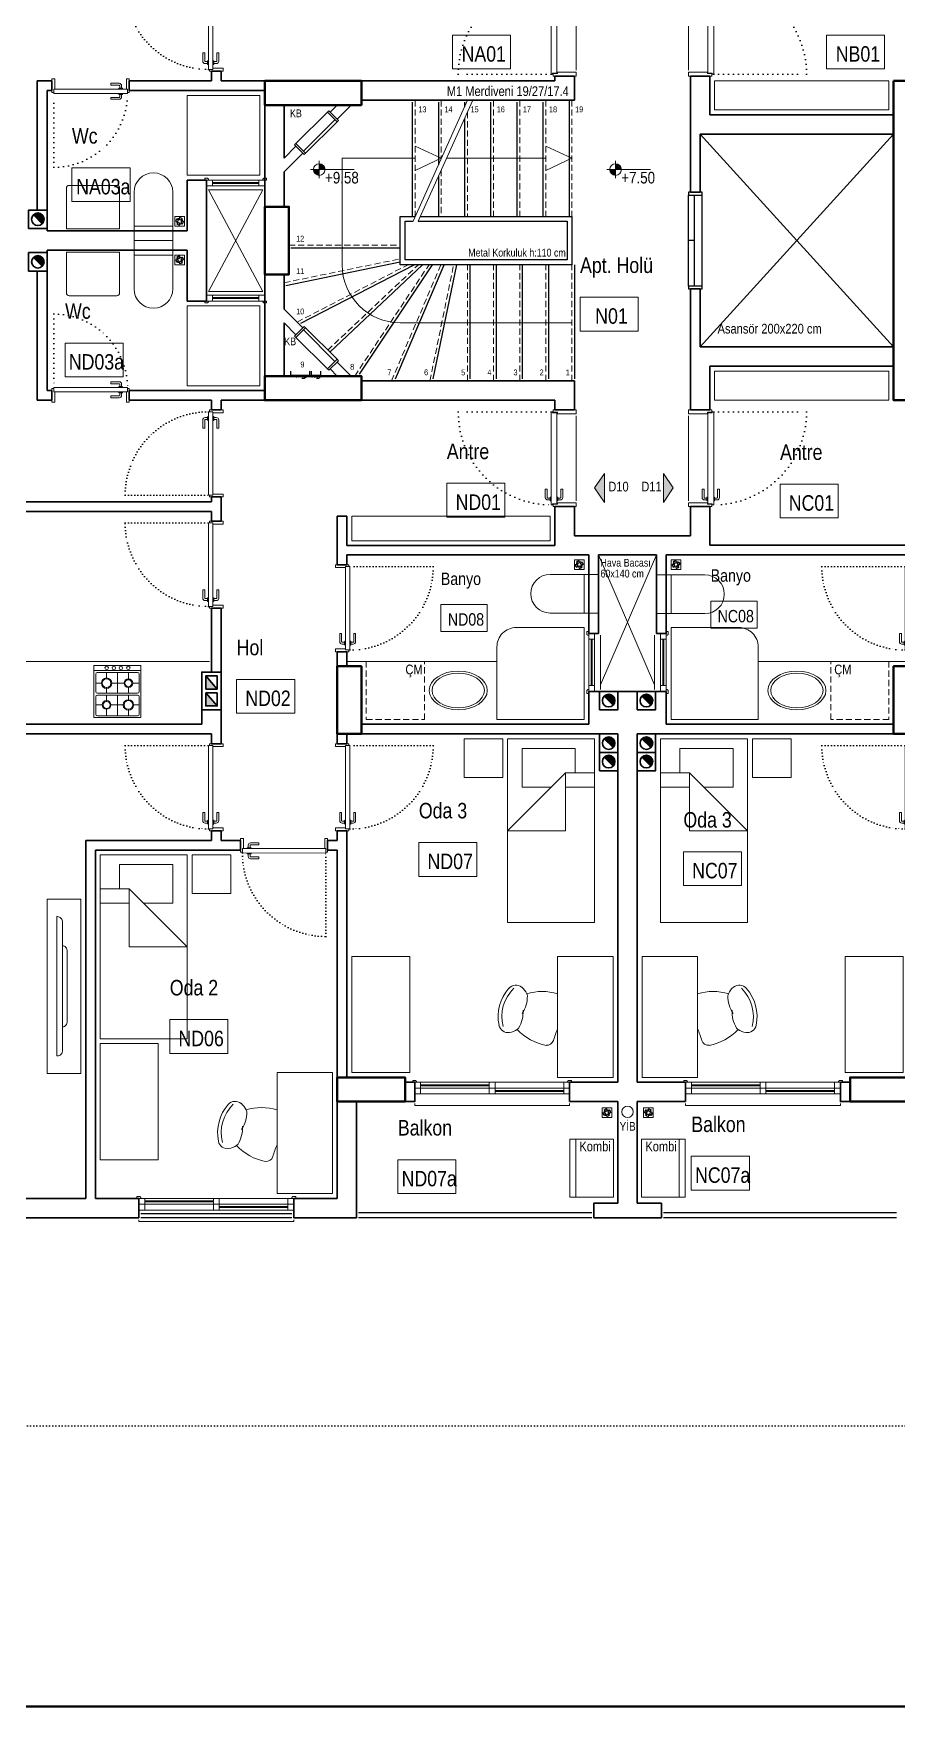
# Model space of a CAD drawing. Header units: millimetres. Extents: x 1811019 to 3717122, y -501178 to -243171.
# Drawn here: x 1865349 to 1866242, y -246506 to -244777 of the extents above; entities that cross this region are included whole.
import ezdxf
from ezdxf.enums import TextEntityAlignment as Align

# ---------------------------------------------------------------- set-up
doc = ezdxf.new("R2010")
doc.units = ezdxf.units.MM
for name, pattern in [('DOT', [0.25, 0, -0.25]), ('izdüşüm arka', [3.175, 0, -3.175]), ('izdüşüm ön', [9.525, 6.35, -3.175])]:
    doc.linetypes.add(name, pattern=pattern)
for name, color, linetype, lineweight in [('a_ba', 6, 'Continuous', 50), ('a_doğrama', 251, 'Continuous', 20), ('a_duvar', 255, 'Continuous', 35), ('a_görünüş', 32, 'Continuous', 25), ('a_görünüş_ince', 8, 'Continuous', 20), ('a_izdüşüm_arka', 255, 'izdüşüm arka', 30), ('a_izdüşüm_ön', 6, 'izdüşüm ön', 9), ('a_not_kot', 251, 'Continuous', 13), ('a_not_mahal', 253, 'Continuous', 5), ('a_not_misc', 144, 'Continuous', 5), ('a_not_text', 7, 'Continuous', 13), ('a_tefriş', 8, 'Continuous', 20), ('a_çerçeve_line', 7, 'Continuous', 50), ('m_yib', 65, 'Continuous', 20)]:
    doc.layers.add(name, color=color, linetype=linetype, lineweight=lineweight)
doc.layers.add('a_basılmayacak', color=251, linetype='Continuous', lineweight=5, plot=False)
for name, color, linetype in [('Kuvvetli Akım Tavası', 2, 'Continuous'), ('Text Layer', 4, 'Continuous'), ('Zayıf Akım Tavası', 3, 'Continuous')]:
    doc.layers.add(name, color=color, linetype=linetype)
doc.styles.get("Standard").update_dxf_attribs({"font": 'ARIALN.TTF'})

# ---------------------------------------------------------------- blocks, each defined once
blk = doc.blocks.new('sembol_kot')
at = {"layer": 'a_not_kot'}
for points in [[(0, 10), (0, 0), (10, 0, 0.414214)], [(0, 0), (-10, 0, 0.414214), (0, -10)]]:
    blk.add_hatch(color=256, dxfattribs=at).paths.add_polyline_path(points)
for p, q in [((0, 15), (0, -15)), ((-15, 0), (60, 0))]:
    blk.add_line(p, q, dxfattribs=at)
blk.add_circle((0, 0), 10, dxfattribs=at)
blk = doc.blocks.new('kombi')
at = {"layer": 'a_tefriş', "lineweight": 20}
for p, q in [((-4.8, 60), (40.2, 60)), ((-4.7, 0), (-4.8, 60)), ((1.3, 0), (1.2, 60)), ((40.2, 60), (40.3, 0)), ((69.2, 60), (69.2, 0)), ((114.2, 60), (69.2, 60)), ((108.2, 0), (108.2, 60)), ((114.2, 0), (114.2, 60)), ((40.3, 0), (-4.7, 0)), ((69.2, 0), (114.2, 0))]:
    blk.add_line(p, q, dxfattribs=at)
at = {"layer": 'a_not_mahal'}
for p in [(5, 47.3), (73.2, 47.3)]:
    blk.add_text('Kombi', height=10, dxfattribs=at).set_placement(p)
blk = doc.blocks.new('K1')
at = {"layer": 'a_doğrama', "color": 251}
for points in [[(-17.5, -2.5), (-22, -2.5), (-22, 0), (2, 0), (2, -4), (-17.5, -4), (-17.5, -2.5)], [(-27.5, -93.1), (-25, -93.1)], [(-17.5, -97.5), (-22, -97.5), (-22, -100), (2, -100), (2, -96), (-17.5, -96), (-17.5, -97.5)], [(-14.5, -93.1), (-17, -93.1)]]:
    blk.add_lwpolyline(points, dxfattribs=at)
blk.add_lwpolyline([(-18, -14), (-18, -4), (-18, -3), (-22.5, -3), (-22.5, -2.5), (-22.5, -2), (-24, -2), (-24, -2.5), (-24, -12.5), (-24, -88), (-24, -97.5), (-24, -98), (-22.5, -98), (-22.5, -97.5), (-22.5, -97), (-18, -97), (-18, -96), (-18, -86.5)], close=True, dxfattribs=at)
for points in [[(-25, -91.1), (-27.5, -91.1, -0.414214), (-28, -90.6), (-28, -82.1), (-30, -82.1), (-30, -90.6)], [(-17, -91.1), (-14.5, -91.1, 0.414214), (-14, -90.6), (-14, -82.1), (-12, -82.1), (-12, -90.6)], [(-24, -94.1), (-24.5, -94.1, -0.414214), (-25, -93.6), (-25, -90.6, -0.414214), (-24.5, -90.1), (-24, -90.1)], [(-18, -94.1), (-17.5, -94.1, 0.414214), (-17, -93.6), (-17, -90.6, 0.414214), (-17.5, -90.1), (-18, -90.1)]]:
    blk.add_lwpolyline(points, format="xyb", dxfattribs=at)
for centre, start, end in [((-27.5, -90.6), 180, 270), ((-14.5, -90.6), 270, 0)]:
    blk.add_arc(centre, 2.5, start, end, dxfattribs=at)
at = {"layer": 'a_görünüş_ince', "color": 251}
blk.add_line((2, -6), (2, -94), dxfattribs=at)
at = {"layer": 'a_izdüşüm_arka', "color": 251, "linetype": 'DOT', "ltscale": 20}
blk.add_line((-24, -2), (-120, -2), dxfattribs=at)
blk.add_arc((-24, -2), 96, 180, 270, dxfattribs=at)
blk = doc.blocks.new('M1')
at = {"layer": 'a_doğrama', "linetype": 'Continuous'}
for p, q in [((-24, 6), (-30, 6)), ((-30, 0), (-30, 6)), ((-24, 0), (-30, 0)), ((-24, 0), (-24, 6)), ((30, 6), (24, 6)), ((24, 6), (24, 0)), ((30, 0), (30, 6)), ((30, 0), (24, 0))]:
    blk.add_line(p, q, dxfattribs=at)
at = {"layer": 'a_doğrama'}
for p, q in [((24, 3.5), (-24, 3.5)), ((24, 2.5), (-24, 2.5))]:
    blk.add_line(p, q, dxfattribs=at)
for points in [[(-28, -1), (-28, 0), (-32, 0), (-32, -2), (-29, -2)], [(28, -1), (28, 0), (32, 0), (32, -2), (29, -2)]]:
    blk.add_lwpolyline(points, close=True, dxfattribs=at)
at = {"layer": 'a_görünüş_ince'}
for p, q in [((24, 6), (-24, 6)), ((-24, 0), (24, 0))]:
    blk.add_line(p, q, dxfattribs=at)
blk = doc.blocks.new('klozet')
at = {"layer": 'a_tefriş'}
blk.add_line((20, 0), (-20, 0), dxfattribs=at)
for points in [[(-20, 0), (-20, -15), (20, -15), (20, 0)], [(-20, -50), (-20, -15)], [(20, -50), (20, -15)]]:
    blk.add_lwpolyline(points, dxfattribs=at)
blk.add_arc((0, -50), 20, 180, 360, dxfattribs=at)
blk = doc.blocks.new('K2')
at = {"layer": 'a_doğrama', "color": 251, "linetype": 'Continuous'}
for p, q in [((-13, 88.1), (-13, 1.9)), ((-13, 88.1), (-8.5, 88.1)), ((-12, 90), (-12, 88.1)), ((-12, 90), (-10, 90)), ((-8.5, 88.1), (-8.5, 1.9)), ((-13, 1.9), (-8.5, 1.9)), ((-12, 0), (-12, 1.9)), ((-12, 0), (-10, 0))]:
    blk.add_line(p, q, dxfattribs=at)
for points in [[(0, 90), (2, 90), (2, 87), (-8.5, 87)], [(0, 0), (2, 0), (2, 3), (-8.5, 3)]]:
    blk.add_lwpolyline(points, dxfattribs=at)
at = {"layer": 'a_doğrama', "color": 251}
for points in [[(-14, 80.1), (-16.5, 80.1, 0.414214), (-17, 79.6), (-17, 71.1), (-19, 71.1), (-19, 79.6)], [(-13, 83.1), (-13.5, 83.1, 0.414214), (-14, 82.6), (-14, 79.6, 0.414214), (-13.5, 79.1), (-13, 79.1)], [(-8.5, 83.1), (-8, 83.1, -0.414214), (-7.5, 82.6), (-7.5, 79.6, -0.414214), (-8, 79.1), (-8.5, 79.1)], [(-7.5, 80.1), (-5, 80.1, -0.414214), (-4.5, 79.6), (-4.5, 71.1), (-2.5, 71.1), (-2.5, 79.6)]]:
    blk.add_lwpolyline(points, format="xyb", dxfattribs=at)
for points in [[(-16.5, 82.1), (-14, 82.1)], [(-5, 82.1), (-7.5, 82.1)]]:
    blk.add_lwpolyline(points, dxfattribs=at)
for centre, start, end in [((-16.5, 79.6), 90, 180), ((-5, 79.6), 0, 90)]:
    blk.add_arc(centre, 2.5, start, end, dxfattribs=at)
at = {"layer": 'a_izdüşüm_arka', "color": 251}
blk.add_lwpolyline([(-99.2, 1.9), (-13, 1.9)], dxfattribs=at)
blk.add_arc((-13, 1.9), 86.2, 90, 180, dxfattribs=at)
blk = doc.blocks.new('160p')
at = {"layer": 'a_doğrama', "color": 251}
for points in [[(-6, -6), (-6, 0), (-12, 0), (-12, -6)], [(0, -6), (0, 0), (-6, 0), (-6, -6)], [(-6, -83), (-6, -77), (-12, -77), (-12, -83)], [(0, -83), (0, -77), (-6, -77), (-6, -83)], [(-6, -160), (-6, -154), (-12, -154), (-12, -160)], [(0, -160), (0, -154), (-6, -154), (-6, -160)]]:
    blk.add_lwpolyline(points, close=True, dxfattribs=at)
for points in [[(2, -1), (2, 2), (0, 2), (0, -2), (1, -2), (2, -1)], [(-9.5, -6), (-9.5, -77)], [(-8.5, -6), (-8.5, -77)], [(-3.5, -83), (-3.5, -154)], [(-2.5, -83), (-2.5, -154)], [(2, -159), (2, -162), (0, -162), (0, -158), (1, -158), (2, -159)]]:
    blk.add_lwpolyline(points, dxfattribs=at)
at = {"layer": 'a_görünüş_ince', "color": 251}
for points in [[(-22, -160), (-24, -160), (-24, 0), (-22, 0)], [(-12, -77), (-12, -6)], [(-6, -77), (-6, -6)], [(-6, -77), (-6, -6)], [(0, -77), (0, -6)], [(-12, -154), (-12, -83)], [(-6, -154), (-6, -83)], [(-6, -154), (-6, -83)], [(0, -154), (0, -83)]]:
    blk.add_lwpolyline(points, dxfattribs=at)
blk = doc.blocks.new('merdiven_c_blok')
at = {"layer": 'a_görünüş', "color": 253}
for p, q in [((2, 0), (7.5, 0)), ((-157.5, -2), (-157.5, -120)), ((-130.5, -2), (-130.5, -66.7)), ((-103.5, -2), (-103.5, -6.7)), ((-76.5, -2), (-76.5, -120)), ((-49.5, -2), (-49.5, -120)), ((-22.5, -2), (-22.5, -120)), ((4.5, 0), (4.5, -120)), ((-103.5, -18.9), (-103.5, -120)), ((-130.5, -78.9), (-130.5, -120)), ((-170, -170), (-170, -120)), ((-170, -120), (-154.5, -120)), ((-149, -120), (7.5, -120)), ((-165, -165), (-165, -125)), ((-165, -125), (-156.7, -125)), ((-151.3, -125), (2.5, -125)), ((-283, -152.7), (-170, -152.7)), ((-288, -191.3), (-170, -167)), ((-272.5, -230.5), (-155.4, -170)), ((-242.7, -260.4), (-146.9, -170)), ((-212, -283), (-136.6, -170)), ((-174.8, -288), (-124.7, -170)), ((7.5, -170), (-170, -170)), ((2.5, -165), (-165, -165)), ((-135.8, -288), (-111.6, -170)), ((-97.5, -288), (-97.5, -170)), ((-70.5, -288), (-70.5, -170)), ((-43.5, -288), (-43.5, -170)), ((-16.5, -288), (-16.5, -170)), ((10.5, -288), (10.5, -170))]:
    blk.add_line(p, q, dxfattribs=at)
for points in [[(7.5, -120), (7.5, -170)], [(2.5, -125), (2.5, -165)]]:
    blk.add_lwpolyline(points, dxfattribs=at)
at = {"layer": 'a_izdüşüm_ön', "color": 253}
for p, q in [((-154.5, 0), (-154.5, -120)), ((-127.5, 0), (-127.5, -60)), ((-100.5, -12.2), (-100.5, -120)), ((-73.5, 0), (-73.5, -120)), ((-46.5, 0), (-46.5, -120)), ((-19.5, 0), (-19.5, -120)), ((7.5, 0), (7.5, -120)), ((-127.5, -72.2), (-127.5, -120)), ((-285, -149.7), (-170, -149.7)), ((-290, -188.6), (-170, -163.9)), ((-276.6, -229.3), (-161.9, -170)), ((-244.8, -258.2), (-151.2, -170)), ((-217, -285), (-140.2, -170)), ((-179, -290), (-127.9, -170)), ((-139.3, -290), (-114.7, -170)), ((-100.5, -290), (-100.5, -170)), ((-73.5, -290), (-73.5, -170)), ((-46.5, -290), (-46.5, -170)), ((-19.5, -290), (-19.5, -170)), ((7.5, -290), (7.5, -170))]:
    blk.add_line(p, q, dxfattribs=at)
at = {"layer": 'a_not_misc', "color": 253}
for p, q in [((-230, -60), (-154.5, -60)), ((-230, -170), (-230, -60)), ((-122, -60), (-19.5, -60)), ((7.5, -230), (-170, -230))]:
    blk.add_line(p, q, dxfattribs=at)
for points in [[(-100.5, 0), (-156.7, -125)], [(-95, 0), (-151.3, -125)], [(-127.5, -60), (-154.5, -47.5)], [(7.5, -60), (-19.5, -47.5)], [(-127.5, -60), (-154.5, -72.5)], [(7.5, -60), (-19.5, -72.5)]]:
    blk.add_lwpolyline(points, dxfattribs=at)
blk.add_arc((-170, -170), 60, 180, 270, dxfattribs=at)
at = {"layer": 'a_not_text', "color": 253}
for s, p in [('13', (-151.2, -12.4)), ('14', (-124.2, -12.4)), ('15', (-97.2, -12.4)), ('16', (-70.2, -12.4)), ('17', (-43.2, -12.4)), ('18', (-16.2, -12.4)), ('19', (10.8, -12.4)), ('12', (-277.5, -146)), ('11', (-277.5, -179.6)), ('10', (-277.5, -221.3)), ('9', (-273.1, -276.1)), ('8', (-221.7, -278.5)), ('7', (-183.2, -284.2)), ('6', (-145.3, -284.2)), ('5', (-106.9, -284.3)), ('4', (-79.9, -284.3)), ('3', (-52.9, -284.3)), ('2', (-25.9, -284.3)), ('1', (1.1, -284.3))]:
    blk.add_text(s, height=6, dxfattribs=at).set_placement(p)
blk = doc.blocks.new('baca_şönt')
at = {"layer": 'a_duvar'}
h = blk.add_hatch(color=256, dxfattribs=at)
h.dxf.hatch_style = 1
h.paths.add_polyline_path([(21.5, -5), (21.5, -17), (35, -17)])
h.paths.add_polyline_path([(4, -5), (4, -17), (17.5, -17)])
for p, q in [((4, -5), (17.5, -17)), ((17.5, -5), (17.5, -17)), ((21.5, -5), (21.5, -17)), ((21.5, -5), (35, -17))]:
    blk.add_line(p, q, dxfattribs=at)
blk.add_lwpolyline([(0, -21), (39, -21), (39, -1), (0, -1)], close=True, dxfattribs=at)
for points in [[(17.5, -5), (4, -5), (4, -17), (17.5, -17)], [(21.5, -17), (35, -17), (35, -5), (21.5, -5)]]:
    blk.add_lwpolyline(points, dxfattribs=at)
blk = doc.blocks.new('baca_müstakil')
at = {"layer": 'a_duvar'}
h = blk.add_hatch(color=256, dxfattribs=at)
h.dxf.hatch_style = 1
h.paths.add_polyline_path([(4.9, -4.9, 0.198912), (3, -9.5, 0.668179), (14.1, -14.1)])
blk.add_line((4.9, -4.9), (14.1, -14.1), dxfattribs=at)
blk.add_lwpolyline([(0, -19), (19, -19), (19, 0), (0, 0)], close=True, dxfattribs=at)
blk.add_circle((9.5, -9.5), 6.5, dxfattribs=at)
blk = doc.blocks.new('A$C2A0A03CE')
at = {"layer": 'a_tefriş'}
for p, q in [((-54, -24.3), (-54, 24.3)), ((-54, 24.3), (0, 24.3)), ((-48.6, 24.3), (-48.6, -24.3)), ((-46.8, 20.7), (-46.8, -20.7)), ((-27, 22.5), (-45, 22.5)), ((-35.6, 22.5), (-35.6, 15.7)), ((-25.2, -20.7), (-25.2, 20.7)), ((-23.4, -20.7), (-23.4, 20.7)), ((-21.6, 22.5), (-3.6, 22.5)), ((-13.1, 22.5), (-13.1, 14.8)), ((-1.8, 20.7), (-1.8, -20.7)), ((0, -24.3), (0, 24.3)), ((-40, 11.2), (-46.8, 11.2)), ((-25.2, 0), (-46.8, 0)), ((-35.6, 6.8), (-35.6, -7.7)), ((-25.2, 11.2), (-31, 11.2)), ((-16.6, 11.2), (-23.4, 11.2)), ((-1.8, 0), (-23.4, 0)), ((-13.1, 7.7), (-13.1, -6.8)), ((-1.8, 11.2), (-9.4, 11.2)), ((-39.1, -11.3), (-46.8, -11.3)), ((-35.6, -14.9), (-35.6, -22.5)), ((-25.2, -11.3), (-31.9, -11.3)), ((-17.5, -11.3), (-23.4, -11.3)), ((-13.1, -15.7), (-13.1, -22.5)), ((-1.8, -11.3), (-8.5, -11.3)), ((-54, -24.3), (0, -24.3)), ((-45, -22.5), (-27, -22.5)), ((-3.6, -22.5), (-21.6, -22.5))]:
    blk.add_line(p, q, dxfattribs=at)
for centre, radius in [((-51.4, 11.2), 1.8), ((-51.4, 3.7), 1.8), ((-35.6, 11.2), 5.4), ((-35.6, 11.2), 4.5), ((-13.1, 11.2), 4.5), ((-13.1, 11.2), 3.6), ((-51.4, -3.5), 1.8), ((-51.4, -11.3), 1.8), ((-35.6, -11.3), 4.5), ((-35.6, -11.3), 3.6), ((-13.1, -11.3), 5.4), ((-13.1, -11.3), 4.5)]:
    blk.add_circle(centre, radius, dxfattribs=at)
for centre, start, end in [((-45, 20.7), 90, 180), ((-27, 20.7), 0, 90), ((-21.6, 20.7), 90, 180), ((-3.6, 20.7), 0, 90), ((-45, -20.7), 180, 270), ((-27, -20.7), 270, 0), ((-21.6, -20.7), 180, 270), ((-3.6, -20.7), 270, 0)]:
    blk.add_arc(centre, 1.8, start, end, dxfattribs=at)
blk = doc.blocks.new('tefirş_tv')
at = {"layer": 'a_tefriş'}
for points in [[(35, 10), (35, 10, 0.414214), (30, 15), (-30, 15, 0.414214), (-35, 10), (-35, 10)], [(60, 4), (60, 5, 0.414214), (55, 10), (-55, 10, 0.414214), (-60, 5), (-60, 4)]]:
    blk.add_lwpolyline(points, format="xyb", close=True, dxfattribs=at)
blk = doc.blocks.new('tefriş_yatak tek')
at = {"layer": 'a_tefriş'}
for points in [[(0, -0.45), (-1.9, -0.45), (-1.9, 0.45), (0, 0.45)], [(-1.9, -0.5), (-1.5, -0.5), (-1.5, -0.9), (-1.9, -0.9)]]:
    blk.add_lwpolyline(points, close=True, dxfattribs=at)
for points in [[(-1.55, 0.45), (-1.55, 0.15), (-0.95, -0.45), (-0.95, 0.15), (-1.55, 0.15)], [(-1.4, 0.45), (-1.4, 0.15)], [(-1.4, 0), (-1.4, -0.3), (-1.8, -0.3), (-1.8, 0.25), (-1.55, 0.25)]]:
    blk.add_lwpolyline(points, dxfattribs=at)
blk = doc.blocks.new('tefriş_sandalye')
at = {"layer": 'a_tefriş'}
blk.add_line((0, -18), (0, 18), dxfattribs=at)
at = {"layer": 'a_tefriş', "extrusion": (0, 0, -1)}
for centre, major_axis, start_param, end_param in [((16, -34.3), (38.7, 38.7), 5.200723, 5.79406), ((48.7, 10.5), (13, -13), 2.664537, 2.7784), ((48.7, 10.5), (13, -13), 2.664537, 2.7784), ((48.7, 10.5), (13, -13), 2.7784, 3.245118), ((43.2, 17.3), (6.76, 6.76), 4.815914, 6.34704), ((16.9, -5.5), (28.8, 28.8), 6.26556, 7.321949), ((16.9, -5.5), (28.8, 28.8), 6.26556, 7.321949), ((17, -5.7), (31.4, -31.4), -1.506941, -0.587454), ((62.1, 15.1), (21.8, -21.8), 1.757107, 2.385975), ((62.1, 15.1), (21.8, -21.8), 1.757107, 2.385975), ((66.5, -1.2), (21.8, -21.8), 1.802816, 2.431683), ((66.5, -1.2), (21.8, -21.8), 1.802816, 2.431683), ((51.2, -12.6), (6.76, -6.76), -0.587454, 0.943672), ((-154, -79.7), (117.3, -117.3), -1.166716, -1.087708), ((11.1, -28.2), (4.99, -4.99), 0.687369, 2.053884), ((1.8, 18.5), (38.7, -38.7), -0.034473, 0.601946), ((52.6, -3.9), (13, -13), 1.410391, 1.524253), ((52.6, -3.9), (13, -13), 1.410391, 1.524253), ((52.6, -3.9), (13, 13), 2.514469, 2.981187)]:
    blk.add_ellipse(centre, major_axis=major_axis, ratio=1, start_param=start_param, end_param=end_param, dxfattribs=at)
blk = doc.blocks.new('k_80')
at = {"layer": 'a_doğrama', "color": 251, "linetype": 'Continuous'}
for p, q in [((-80, 2), (-78.1, 2)), ((-80, 2), (-80, 0)), ((-78.1, 3), (-1.9, 3)), ((-78.1, 3), (-78.1, -1.5)), ((-1.9, 3), (-1.9, -1.5)), ((0, 2), (-1.9, 2)), ((0, 2), (0, 0)), ((-78.1, -1.5), (-1.9, -1.5))]:
    blk.add_line(p, q, dxfattribs=at)
at = {"layer": 'a_doğrama', "color": 251}
for points in [[(-73.1, 3), (-73.1, 3.5, -0.414214), (-72.6, 4), (-69.6, 4, -0.414214), (-69.1, 3.5), (-69.1, 3)], [(-70.1, 4), (-70.1, 6.5, -0.414214), (-69.6, 7), (-61.1, 7), (-61.1, 9), (-69.6, 9)], [(-73.1, -1.5), (-73.1, -2, 0.414214), (-72.6, -2.5), (-69.6, -2.5, 0.414214), (-69.1, -2), (-69.1, -1.5)], [(-70.1, -2.5), (-70.1, -5, 0.414214), (-69.6, -5.5), (-61.1, -5.5), (-61.1, -7.5), (-69.6, -7.5)]]:
    blk.add_lwpolyline(points, format="xyb", dxfattribs=at)
for points in [[(-72.1, 6.5), (-72.1, 4)], [(-72.1, -5), (-72.1, -2.5)]]:
    blk.add_lwpolyline(points, dxfattribs=at)
at = {"layer": 'a_doğrama', "color": 251, "linetype": 'Continuous'}
for points in [[(-80, -10), (-80, -12), (-77, -12), (-77, -1.5)], [(0, -10), (0, -12), (-3, -12), (-3, -1.5)]]:
    blk.add_lwpolyline(points, dxfattribs=at)
at = {"layer": 'a_doğrama', "color": 251}
for centre, start, end in [((-69.6, 6.5), 90, 180), ((-69.6, -5), 180, 270)]:
    blk.add_arc(centre, 2.5, start, end, dxfattribs=at)
at = {"layer": 'a_izdüşüm_arka', "color": 251, "linetype": 'DOT', "ltscale": 20}
blk.add_line((-1.9, 79.2), (-1.9, 3), dxfattribs=at)
blk.add_arc((-1.9, 3), 76.2, 90, 180, dxfattribs=at)
blk = doc.blocks.new('tefriş_süzgeç')
at = {"layer": 'a_tefriş'}
for p, q in [((5, 0), (-5, 0)), ((-5, 0), (-5, -10)), ((5, -10), (5, 0)), ((-5, -10), (5, -10)), ((-3.6, -5.1), (-4.1, -5.1)), ((-2.6, -5.1), (-3.1, -5.1)), ((-2.5, -2.5), (-2.9, -2.2)), ((-2.6, -7.6), (-2.9, -7.9)), ((-2, -3.3), (-2.3, -3)), ((-1.9, -6.9), (-2.2, -7.2)), ((-1.6, -5.1), (-2.1, -5.1)), ((-1.2, -3.9), (-1.5, -3.6)), ((-1.2, -6.2), (-1.5, -6.5)), ((-0.2, -2.5), (-0.2, -2)), ((-0.1, -1.5), (-0.1, -1)), ((-0.1, -3), (-0.1, -3.5)), ((-0.1, -6.6), (-0.1, -7.1)), ((-0.1, -7.6), (-0.1, -8.1)), ((-0.1, -8.6), (-0.1, -9.1)), ((1, -4), (1.4, -3.6)), ((1.1, -6.2), (1.4, -6.5)), ((1.5, -5.1), (2, -5.1)), ((1.7, -3.3), (2.1, -2.9)), ((1.8, -6.9), (2.1, -7.2)), ((2.5, -2.5), (2.8, -2.2)), ((2.5, -5.1), (3, -5.1)), ((2.5, -7.5), (2.8, -7.9)), ((3.5, -5.1), (4, -5.1))]:
    blk.add_line(p, q, dxfattribs=at)
for centre, radius, start, end in [((-0.1, -5.1), 4.06, 134.2896, 180), ((-0.1, -5.1), 3.56, 134.2896, 180), ((-0.1, -5.1), 3.06, 180, 225), ((-0.1, -5.1), 4.06, 225, 270), ((-0.1, -5.1), 2.56, 180, 225), ((-0.1, -5.1), 3.56, 225, 270), ((-0.4, -4.4), 2.4, 84.5943, 143.2016), ((-0.1, -5.1), 2.06, 134.2896, 180), ((-0.1, -5), 2.44, 90.343, 138.1212), ((-0.1, -5.1), 1.56, 134.2896, 180), ((-0.1, -5.1), 2.06, 225, 270), ((-0.1, -5.1), 1.56, 225, 270), ((-0.1, -5.1), 4.06, 45, 90), ((-0.1, -5.1), 3.56, 45, 90), ((-0.1, -5.1), 2.06, 45, 90), ((-0.1, -5.1), 1.56, 45, 90), ((-0.1, -5.1), 2.56, 270, 315.7104), ((-0.1, -5.1), 3.06, 270, 315.7104), ((-0.1, -5.1), 1.56, 314.2896, 360), ((-0.1, -5.1), 2.06, 314.2896, 360), ((-0.1, -5.1), 2.56, 360, 45), ((-0.1, -5.1), 3.06, 360, 45), ((-0.1, -5.1), 3.56, 314.2896, 360), ((-0.1, -5.1), 4.06, 314.2896, 360)]:
    blk.add_arc(centre, radius, start, end, dxfattribs=at)

msp = doc.modelspace()

# ---------------------------------------------------------------- hatches: boundary and pattern name
at = {"layer": 'a_not_misc'}
h = msp.add_hatch(color=256, dxfattribs=at)
h.dxf.hatch_style = 1
h.paths.add_polyline_path([(1865938.7, -245231.9), (1865928.7, -245246.9), (1865938.7, -245261.9)])
h = msp.add_hatch(color=256, dxfattribs=at)
h.dxf.hatch_style = 1
h.paths.add_polyline_path([(1865999.7, -245231.9), (1866009.7, -245246.9), (1865999.7, -245261.9)])

# ---------------------------------------------------------------- linework, layer by layer
msp.add_lwpolyline([(1866027.7, -244941.3), (1866027.7, -244941.3)])
at = {"layer": 'a_ba', "color": 253}
for points in [[(1865687.7, -244851.3), (1865687.7, -244826.3), (1865587.7, -244826.3), (1865587.7, -244851.3)], [(1866237.7, -244826.3), (1866262.7, -244826.3), (1866262.7, -245156.3), (1866237.7, -245156.3), (1866237.7, -245131.3), (1866237.7, -245131.3), (1866237.7, -244851.3), (1866237.7, -244851.3)], [(1865587.7, -245026.3), (1865612.7, -245026.3), (1865612.7, -244956.3), (1865587.7, -244956.3)], [(1865687.7, -245156.3), (1865687.7, -245131.3), (1865587.7, -245131.3), (1865587.7, -245156.3)], [(1865662.7, -245501.3), (1865687.7, -245501.3), (1865687.7, -245431.3), (1865662.7, -245431.3)], [(1866237.7, -245501.3), (1866262.7, -245501.3), (1866262.7, -245431.3), (1866237.7, -245431.3)], [(1865662.7, -245856.3), (1865662.7, -245881.3), (1865732.7, -245881.3), (1865732.7, -245856.3)], [(1866262.7, -245881.3), (1866262.7, -245856.3), (1866192.7, -245856.3), (1866192.7, -245881.3)]]:
    msp.add_lwpolyline(points, close=True, dxfattribs=at)
at = {"layer": 'a_basılmayacak'}
for points in [[(1865582.7, -244923.8), (1865507.7, -244923.8), (1865507.7, -244841.3), (1865582.7, -244841.3)], [(1865582.7, -245141.3), (1865507.7, -245141.3), (1865507.7, -245058.8), (1865582.7, -245058.8)]]:
    msp.add_lwpolyline(points, close=True, dxfattribs=at)
at = {"layer": 'a_doğrama'}
for p, q in [((1865618.6, -244892.5), (1865620, -244893.9)), ((1865618.6, -245090), (1865620, -245088.6))]:
    msp.add_line(p, q, dxfattribs=at)
for points in [[(1865660.3, -244866.4), (1865627.8, -244898.9)], [(1865662.5, -244868.5), (1865629.9, -244901)], [(1865652.6, -244858.6), (1865654, -244857.2)], [(1865652.6, -244858.6), (1865662.5, -244868.5)], [(1865655.4, -244858.6), (1865654, -244857.2)], [(1865662.5, -244865.7), (1865663.9, -244867.1)], [(1865663.9, -244867.1), (1865662.5, -244868.5)], [(1865618.6, -244892.5), (1865620, -244891.1)], [(1865620, -244891.1), (1865629.9, -244901)], [(1865627.1, -244901), (1865628.5, -244902.4)], [(1865629.9, -244901), (1865628.5, -244902.4)], [(1865627.1, -245081.5), (1865628.5, -245080.1), (1865629.9, -245081.5)], [(1865618.6, -245090), (1865620, -245091.4)], [(1865620, -245091.4), (1865629.9, -245081.5)], [(1865660.3, -245116.2), (1865627.8, -245083.6)], [(1865662.5, -245114), (1865629.9, -245081.5)], [(1865652.6, -245123.9), (1865662.5, -245114)], [(1865663.9, -245115.5), (1865662.5, -245114)], [(1865662.5, -245116.9), (1865663.9, -245115.5)], [(1865652.6, -245123.9), (1865654, -245125.4)], [(1865655.4, -245123.9), (1865654, -245125.4)]]:
    msp.add_lwpolyline(points, dxfattribs=at)
at = {"layer": 'a_duvar'}
for p, q in [((1865532.7, -244826.3), (1865532.7, -244816.3)), ((1865542.7, -244816.3), (1865542.7, -244826.3)), ((1865887.7, -244821.3), (1865887.7, -244826.3)), ((1865907.7, -244821.3), (1865887.7, -244821.3)), ((1865887.7, -244821.3), (1865887.7, -244826.3)), ((1865907.7, -244846.3), (1865907.7, -244821.3)), ((1865907.7, -244846.3), (1865907.7, -244821.3)), ((1866047.7, -244821.3), (1866027.7, -244821.3)), ((1866027.7, -244821.3), (1866027.7, -244941.3)), ((1866047.7, -244861.3), (1866047.7, -244821.3)), ((1866047.7, -244861.3), (1866047.7, -244821.3)), ((1865367.7, -244826.3), (1865352.7, -244826.3)), ((1865362.7, -244836.3), (1865367.7, -244836.3)), ((1865362.7, -244981.3), (1865362.7, -244836.3)), ((1865532.7, -244826.3), (1865447.7, -244826.3)), ((1865447.7, -244836.3), (1865587.7, -244836.3)), ((1865887.7, -244826.3), (1865542.7, -244826.3)), ((1865587.7, -244956.3), (1865587.7, -244836.3)), ((1865607.7, -244906.3), (1865607.7, -244851.3)), ((1865687.7, -244846.3), (1865907.7, -244846.3)), ((1866237.7, -244861.3), (1866047.7, -244861.3)), ((1866037.7, -244941.3), (1866037.7, -244881.3)), ((1866237.7, -244881.3), (1866037.7, -244881.3)), ((1866237.7, -244881.3), (1866237.7, -245101.3)), ((1865607.7, -244956.3), (1865607.7, -244920.4)), ((1865527.7, -244928.8), (1865507.7, -244928.8)), ((1865507.7, -244928.8), (1865507.7, -244981.3)), ((1865527.7, -245053.8), (1865527.7, -244928.8)), ((1865507.7, -244981.3), (1865362.7, -244981.3)), ((1865362.7, -245001.3), (1865507.7, -245001.3)), ((1865507.7, -245001.3), (1865507.7, -245053.8)), ((1865587.7, -245146.3), (1865587.7, -245026.3)), ((1865607.7, -245062.1), (1865607.7, -245026.3)), ((1866027.7, -245041.3), (1866027.7, -245101.3)), ((1866037.7, -245101.3), (1866037.7, -245041.3)), ((1865507.7, -245053.8), (1865527.7, -245053.8)), ((1865607.7, -245131.3), (1865607.7, -245076.3)), ((1866027.7, -245101.3), (1866027.7, -245166.3)), ((1866237.7, -245101.3), (1866037.7, -245101.3)), ((1866047.7, -245121.3), (1866237.7, -245121.3)), ((1866047.7, -245166.3), (1866047.7, -245121.3)), ((1865367.7, -245146.3), (1865362.7, -245146.3)), ((1865587.7, -245146.3), (1865447.7, -245146.3)), ((1865907.7, -245136.3), (1865687.7, -245136.3)), ((1865907.7, -245166.3), (1865907.7, -245136.3)), ((1865907.7, -245166.3), (1865907.7, -245136.3)), ((1865352.7, -245156.3), (1865367.7, -245156.3)), ((1865447.7, -245156.3), (1865532.7, -245156.3)), ((1865532.7, -245156.3), (1865532.7, -245166.3)), ((1865542.7, -245156.3), (1865887.7, -245156.3)), ((1865542.7, -245156.3), (1865542.7, -245166.3)), ((1865887.7, -245156.3), (1865887.7, -245166.3)), ((1865887.7, -245156.3), (1865887.7, -245166.3)), ((1865887.7, -245166.3), (1865907.7, -245166.3)), ((1866027.7, -245166.3), (1866047.7, -245166.3)), ((1866047.7, -245166.3), (1866027.7, -245166.3)), ((1865532.7, -245261.3), (1864942.7, -245261.3)), ((1864942.7, -245271.3), (1865532.7, -245271.3)), ((1865532.7, -245256.3), (1865532.7, -245261.3)), ((1865532.7, -245271.3), (1865532.7, -245281.3)), ((1865542.7, -245256.3), (1865542.7, -245281.3)), ((1865907.7, -245266.3), (1865887.7, -245266.3)), ((1865887.7, -245266.3), (1865907.7, -245266.3)), ((1865887.7, -245266.3), (1865887.7, -245306.5)), ((1865907.7, -245296.5), (1865907.7, -245266.3)), ((1865907.7, -245296.5), (1865907.7, -245266.3)), ((1866027.7, -245266.3), (1866027.7, -245296.5)), ((1866047.7, -245266.3), (1866027.7, -245266.3)), ((1866047.7, -245266.3), (1866027.7, -245266.3)), ((1866047.7, -245306.3), (1866047.7, -245266.3)), ((1866047.7, -245266.3), (1866047.7, -245306.3)), ((1865662.7, -245276.3), (1865662.7, -245326.3)), ((1865662.7, -245276.3), (1865672.7, -245276.3)), ((1865672.7, -245306.5), (1865672.7, -245276.3)), ((1866027.7, -245296.5), (1865907.7, -245296.5)), ((1865672.7, -245306.5), (1865887.7, -245306.5)), ((1865672.7, -245326.3), (1865672.7, -245316.3)), ((1865672.7, -245316.3), (1865922.7, -245316.3)), ((1865922.7, -245316.3), (1865922.7, -245397.3)), ((1865932.7, -245316.3), (1865992.7, -245316.3)), ((1865932.7, -245397.3), (1865932.7, -245316.3)), ((1865992.7, -245316.3), (1865992.7, -245397.3)), ((1866002.7, -245316.3), (1866252.7, -245316.3)), ((1866002.7, -245397.3), (1866002.7, -245316.3)), ((1866262.7, -245306.3), (1866047.7, -245306.3)), ((1865532.7, -245371.3), (1865532.7, -245437.3)), ((1865542.7, -245371.3), (1865542.7, -245511.3)), ((1865662.7, -245416.3), (1865662.7, -245511.3)), ((1865672.7, -245431.3), (1865672.7, -245416.3)), ((1865522.7, -245491.3), (1864992.7, -245491.3)), ((1865687.7, -245491.3), (1865922.7, -245491.3)), ((1866002.7, -245491.3), (1866237.7, -245491.3)), ((1864942.7, -245501.3), (1865532.7, -245501.3)), ((1865532.7, -245501.3), (1865532.7, -245511.3)), ((1865672.7, -245501.3), (1865952.7, -245501.3)), ((1865672.7, -245511.3), (1865672.7, -245501.3)), ((1865952.7, -245501.3), (1865952.7, -245861.3)), ((1865972.7, -245861.3), (1865972.7, -245501.3)), ((1865972.7, -245501.3), (1866252.7, -245501.3)), ((1865532.7, -245611.3), (1865402.7, -245611.3)), ((1865402.7, -245611.3), (1865402.7, -245981.3)), ((1865532.7, -245601.3), (1865532.7, -245611.3)), ((1865542.7, -245601.3), (1865542.7, -245611.3)), ((1865562.7, -245611.3), (1865542.7, -245611.3)), ((1865662.7, -245611.3), (1865652.7, -245611.3)), ((1865662.7, -245601.3), (1865662.7, -245611.3)), ((1865672.7, -245856.3), (1865672.7, -245601.3)), ((1865412.7, -245621.3), (1865562.7, -245621.3)), ((1865412.7, -245981.3), (1865412.7, -245621.3)), ((1865652.7, -245621.3), (1865662.7, -245621.3)), ((1865662.7, -245621.3), (1865662.7, -245981.3)), ((1865952.7, -245861.3), (1865902.7, -245861.3)), ((1866022.7, -245861.3), (1865972.7, -245861.3)), ((1865682.7, -246001.3), (1865682.7, -245881.3)), ((1865682.7, -245881.3), (1865732.7, -245881.3)), ((1865902.7, -245881.3), (1865952.7, -245881.3)), ((1865952.7, -245881.3), (1865952.7, -245986.3)), ((1865972.7, -245986.3), (1865972.7, -245881.3)), ((1865972.7, -245881.3), (1866022.7, -245881.3)), ((1865402.7, -245981.3), (1865252.7, -245981.3)), ((1865457.7, -245981.3), (1865412.7, -245981.3)), ((1865662.7, -245981.3), (1865617.7, -245981.3)), ((1865252.7, -246001.3), (1865457.7, -246001.3)), ((1865617.7, -246001.3), (1865682.7, -246001.3)), ((1865997.7, -246001.3), (1865927.7, -246001.3))]:
    msp.add_line(p, q, dxfattribs=at)
for points in [[(1865532.7, -244816.3), (1865542.7, -244816.3)], [(1865352.7, -244826.3), (1865352.7, -244959.8)], [(1865367.7, -244826.3), (1865367.7, -244836.3)], [(1865447.7, -244826.3), (1865447.7, -244836.3)], [(1865662.7, -244851.3), (1865655.4, -244858.6)], [(1865676.9, -244851.3), (1865662.5, -244865.7)], [(1865655.4, -244858.6), (1865662.5, -244865.7)], [(1865620, -244893.9), (1865607.7, -244906.3)], [(1865627.1, -244901), (1865607.7, -244920.4)], [(1865620, -244893.9), (1865627.1, -244901)], [(1866037.7, -244941.3), (1866027.7, -244941.3)], [(1865362.7, -245146.3), (1865362.7, -245001.3)], [(1865352.7, -245022.8), (1865352.7, -245156.3)], [(1866037.7, -245041.3), (1866027.7, -245041.3)], [(1865627.1, -245081.5), (1865607.7, -245062.1)], [(1865620, -245088.6), (1865607.7, -245076.3)], [(1865620, -245088.6), (1865627.1, -245081.5)], [(1865655.4, -245123.9), (1865662.5, -245116.9)], [(1865662.7, -245131.3), (1865655.4, -245123.9)], [(1865676.9, -245131.3), (1865662.5, -245116.9)], [(1865367.7, -245146.3), (1865367.7, -245156.3)], [(1865447.7, -245146.3), (1865447.7, -245156.3)], [(1865532.7, -245166.3), (1865542.7, -245166.3)], [(1865532.7, -245256.3), (1865542.7, -245256.3)], [(1865532.7, -245281.3), (1865542.7, -245281.3)], [(1865672.7, -245326.3), (1865662.7, -245326.3)], [(1865532.7, -245371.3), (1865542.7, -245371.3)], [(1865922.7, -245397.3), (1865932.7, -245397.3)], [(1866002.7, -245397.3), (1865992.7, -245397.3)], [(1865662.7, -245416.3), (1865672.7, -245416.3)], [(1865922.7, -245457.3), (1865922.7, -245491.3)], [(1866002.7, -245457.3), (1865922.7, -245457.3)], [(1866002.7, -245457.3), (1866002.7, -245491.3)], [(1865522.7, -245476.3), (1865522.7, -245491.3)], [(1865532.7, -245511.3), (1865542.7, -245511.3)], [(1865662.7, -245511.3), (1865672.7, -245511.3)], [(1865532.7, -245601.3), (1865542.7, -245601.3)], [(1865562.7, -245611.3), (1865562.7, -245621.3)], [(1865652.7, -245611.3), (1865652.7, -245621.3)], [(1865662.7, -245601.3), (1865672.7, -245601.3)], [(1865732.7, -245881.3), (1865742.7, -245881.3), (1865742.7, -245861.3), (1865732.7, -245861.3)], [(1865902.7, -245881.3), (1865902.7, -245861.3)], [(1866022.7, -245881.3), (1866022.7, -245861.3)], [(1866192.7, -245881.3), (1866182.7, -245881.3), (1866182.7, -245861.3), (1866192.7, -245861.3)], [(1865457.7, -245981.3), (1865457.7, -246001.3)], [(1865617.7, -245981.3), (1865617.7, -246001.3)], [(1865927.7, -246001.3), (1865927.7, -245986.3), (1865952.7, -245986.3)], [(1865997.7, -246001.3), (1865997.7, -245986.3), (1865972.7, -245986.3)]]:
    msp.add_lwpolyline(points, dxfattribs=at)
at = {"layer": 'a_görünüş', "color": 251}
for points in [[(1866039.7, -244941.3), (1866025.7, -244941.3), (1866025.7, -244944.3), (1866039.7, -244944.3)], [(1866039.7, -245038.3), (1866025.7, -245038.3), (1866025.7, -245041.3), (1866039.7, -245041.3)]]:
    msp.add_lwpolyline(points, close=True, dxfattribs=at)
for points in [[(1866025.7, -245038.3), (1866025.7, -244944.3)], [(1866031.7, -244944.3), (1866031.7, -245038.3)], [(1866039.7, -245038.3), (1866039.7, -244944.3)], [(1866031.7, -244991.3), (1866025.7, -244991.3)], [(1865615.7, -245997.3), (1865459.7, -245997.3)], [(1865925.7, -245996.3), (1865684.7, -245996.3)], [(1866240.7, -245996.3), (1865999.7, -245996.3)], [(1865615.7, -246001.3), (1865459.7, -246001.3)], [(1865925.7, -246001.3), (1865684.7, -246001.3)], [(1866240.7, -246001.3), (1865999.7, -246001.3)]]:
    msp.add_lwpolyline(points, dxfattribs=at)
at = {"layer": 'a_görünüş_ince'}
for p, q in [((1865934.7, -245455.3), (1865934.7, -245399.3)), ((1865990.7, -245455.3), (1865990.7, -245399.3))]:
    msp.add_line(p, q, dxfattribs=at)
for points in [[(1865652.6, -244858.6), (1865620, -244891.1)], [(1865529.7, -244938.8), (1865585.7, -244938.8)], [(1865529.7, -245043.8), (1865585.7, -245043.8)], [(1865652.6, -245123.9), (1865620, -245091.4)]]:
    msp.add_lwpolyline(points, dxfattribs=at)
at = {"layer": 'a_izdüşüm_arka'}
msp.add_lwpolyline([(1864722.7, -243766.3), (1867202.7, -243766.3), (1867202.7, -246216.3), (1864722.7, -246216.3)], close=True, dxfattribs=at)
at = {"layer": 'a_izdüşüm_ön', "color": 251}
for points in [[(1865692.7, -245486.3), (1865752.7, -245486.3), (1865752.7, -245426.3), (1865692.7, -245426.3)], [(1866232.7, -245486.3), (1866172.7, -245486.3), (1866172.7, -245426.3), (1866232.7, -245426.3)]]:
    msp.add_lwpolyline(points, close=True, dxfattribs=at)
at = {"layer": 'a_not_mahal'}
for points in [[(1865841.7, -244778.9), (1865781.7, -244778.9), (1865781.7, -244813.9), (1865841.7, -244813.9)], [(1866228.4, -244778.9), (1866168.4, -244778.9), (1866168.4, -244813.9), (1866228.4, -244813.9)], [(1865448.5, -244916.1), (1865388.5, -244916.1), (1865388.5, -244951.1), (1865448.5, -244951.1)], [(1865973.6, -245049.8), (1865913.6, -245049.8), (1865913.6, -245084.8), (1865973.6, -245084.8)], [(1865441.4, -245097.2), (1865381.4, -245097.2), (1865381.4, -245132.2), (1865441.4, -245132.2)], [(1865835.9, -245242.2), (1865775.9, -245242.2), (1865775.9, -245277.2), (1865835.9, -245277.2)], [(1866180.3, -245243), (1866120.3, -245243), (1866120.3, -245278), (1866180.3, -245278)], [(1865817.7, -245367.3), (1865769.7, -245367.3), (1865769.7, -245395.3), (1865817.7, -245395.3)], [(1866096.6, -245363.9), (1866048.6, -245363.9), (1866048.6, -245391.9), (1866096.6, -245391.9)], [(1865618.7, -245444.9), (1865558.7, -245444.9), (1865558.7, -245479.9), (1865618.7, -245479.9)], [(1865807, -245613.5), (1865747, -245613.5), (1865747, -245648.5), (1865807, -245648.5)], [(1866080.4, -245623), (1866020.4, -245623), (1866020.4, -245658), (1866080.4, -245658)], [(1865549.6, -245796.5), (1865489.6, -245796.5), (1865489.6, -245831.5), (1865549.6, -245831.5)], [(1865785.3, -245941.3), (1865725.3, -245941.3), (1865725.3, -245976.3), (1865785.3, -245976.3)], [(1866088.6, -245937.7), (1866028.6, -245937.7), (1866028.6, -245972.7), (1866088.6, -245972.7)]]:
    msp.add_lwpolyline(points, close=True, dxfattribs=at)
at = {"layer": 'a_not_misc'}
for points in [[(1866037.7, -244881.3), (1866237.7, -245101.3)], [(1866237.7, -244881.3), (1866037.7, -245101.3)], [(1865585.7, -244938.8), (1865529.7, -245043.8)], [(1865529.7, -244938.8), (1865585.7, -245043.8)], [(1865932.7, -245316.3), (1865990.7, -245450.6)], [(1865992.7, -245316.3), (1865934.7, -245450.6)]]:
    msp.add_lwpolyline(points, dxfattribs=at)
for points in [[(1865938.7, -245231.9), (1865928.7, -245246.9), (1865938.7, -245261.9), (1865938.7, -245231.9)], [(1865999.7, -245231.9), (1866009.7, -245246.9), (1865999.7, -245261.9), (1865999.7, -245231.9)]]:
    msp.add_lwpolyline(points, close=True, dxfattribs=at)
at = {"layer": 'a_tefriş'}
msp.add_line((1865530.7, -245426.3), (1864944.7, -245426.3), dxfattribs=at)
for points in [[(1866232.7, -244826.3), (1866052.7, -244826.3), (1866052.7, -244856.3), (1866232.7, -244856.3)], [(1866232.7, -245156.3), (1866052.7, -245156.3), (1866052.7, -245126.3), (1866232.7, -245126.3)], [(1865677.7, -245276.3), (1865882.7, -245276.3), (1865882.7, -245301.5), (1865677.7, -245301.5)], [(1865362.7, -245852.1), (1865397.7, -245852.1), (1865397.7, -245672.1), (1865362.7, -245672.1)], [(1865737.7, -245731.3), (1865677.7, -245731.3), (1865677.7, -245851.3), (1865737.7, -245851.3)], [(1865890.4, -245856.3), (1865947.7, -245856.3), (1865947.7, -245731.3), (1865890.4, -245731.3)], [(1866035.1, -245856.3), (1865977.7, -245856.3), (1865977.7, -245731.3), (1866035.1, -245731.3)], [(1866187.7, -245731.3), (1866247.7, -245731.3), (1866247.7, -245851.3), (1866187.7, -245851.3)], [(1865417.7, -245821.3), (1865477.7, -245821.3), (1865477.7, -245941.3), (1865417.7, -245941.3)], [(1865600.4, -245976.3), (1865657.7, -245976.3), (1865657.7, -245851.3), (1865600.4, -245851.3)]]:
    msp.add_lwpolyline(points, close=True, dxfattribs=at)
for points in [[(1865382.7, -244979.3), (1865437.7, -244979.3), (1865437.7, -244937.3, 0.414214), (1865434.7, -244934.3), (1865385.7, -244934.3, 0.414214), (1865382.7, -244937.3)], [(1865382.7, -245003.3), (1865437.7, -245003.3), (1865437.7, -245045.3, -0.414214), (1865434.7, -245048.3), (1865385.7, -245048.3, -0.414214), (1865382.7, -245045.3)], [(1865917.7, -245486.3), (1865827.7, -245486.3), (1865827.7, -245411.3, -0.414214), (1865847.7, -245391.3), (1865917.7, -245391.3)], [(1866007.7, -245486.3), (1866097.7, -245486.3), (1866097.7, -245411.3, 0.414214), (1866077.7, -245391.3), (1866007.7, -245391.3)]]:
    msp.add_lwpolyline(points, format="xyb", close=True, dxfattribs=at)
for points in [[(1865672.7, -245426.3), (1865827.7, -245426.3)], [(1866252.7, -245426.3), (1866097.7, -245426.3)]]:
    msp.add_lwpolyline(points, dxfattribs=at)
for major_axis in [(30, 0), (27, 0)]:
    msp.add_ellipse((1865787.7, -245456.3), major_axis=major_axis, ratio=0.666667, dxfattribs=at)
at = {"layer": 'a_tefriş', "extrusion": (0, 0, -1)}
for major_axis in [(-30, 0), (-27, 0)]:
    msp.add_ellipse((1866137.7, -245456.3), major_axis=major_axis, ratio=0.666667, dxfattribs=at)
at = {"layer": 'a_çerçeve_line'}
msp.add_lwpolyline([(1872123.9, -246506.5), (1872123.9, -243506.5), (1853005.4, -243506.5), (1853005.4, -246506.5)], close=True, dxfattribs=at)
at = {"layer": 'Kuvvetli Akım Tavası'}
msp.add_lwpolyline([(1865614.2, -245126.4), (1865614.2, -245130.4), (1865634.2, -245130.4), (1865634.2, -245126.4)], dxfattribs=at)
at = {"layer": 'm_yib'}
msp.add_circle((1865962.7, -245891.8), 5.92, dxfattribs=at)
at = {"layer": 'Text Layer'}
for p, q in [((1865634.2, -245130.4), (1865628.8, -245133.6)), ((1865645.6, -245130.4), (1865643.9, -245133.5)), ((1865626.2, -245133.6), (1865628.8, -245133.6)), ((1865641.3, -245133.6), (1865643.9, -245133.5))]:
    msp.add_line(p, q, dxfattribs=at)
at = {"layer": 'Zayıf Akım Tavası'}
msp.add_lwpolyline([(1865635.6, -245126.4), (1865635.6, -245130.4), (1865645.6, -245130.4), (1865645.6, -245126.4)], dxfattribs=at)

# ---------------------------------------------------------------- block references
at = {"color": 251}
msp.add_blockref('merdiven_c_blok', (1865897.7, -244846.3), dxfattribs=at)
at = {"layer": 'a_doğrama', "xscale": -1}
for p, rotation in [((1865557.7, -244928.8), 180), ((1866002.7, -245427.3), 90)]:
    msp.add_blockref('M1', p, dxfattribs=dict(at, rotation=rotation))
at = {"layer": 'a_doğrama'}
msp.add_blockref('M1', (1865557.7, -245053.8), dxfattribs=at)
at = {"layer": 'a_doğrama', "rotation": 270}
msp.add_blockref('M1', (1865922.7, -245427.3), dxfattribs=at)
at = {"layer": 'a_duvar', "xscale": 0.6, "yscale": 0.6, "zscale": 0.6}
for p in [(1865644.1, -244917.9), (1865950.3, -244917.9)]:
    msp.add_blockref('sembol_kot', p, dxfattribs=at)
at = {"layer": 'a_duvar', "xscale": -1}
for name, p, rotation in [('baca_müstakil', (1865343.7, -244959.8), 90), ('baca_müstakil', (1865343.7, -245003.8), 90), ('baca_şönt', (1865543.7, -245476.3), 270), ('baca_müstakil', (1865933.7, -245457.3), 90), ('baca_müstakil', (1865972.7, -245457.3), 90), ('baca_müstakil', (1865933.7, -245501.3), 90), ('baca_müstakil', (1865972.7, -245501.3), 90), ('baca_müstakil', (1865933.7, -245520.3), 90), ('baca_müstakil', (1865972.7, -245520.3), 90), ('160p', (1865902.7, -245861.3), 270), ('160p', (1866182.7, -245861.3), 270), ('160p', (1865617.7, -245981.3), 270)]:
    msp.add_blockref(name, p, dxfattribs=dict(at, rotation=rotation))
at = {"layer": 'a_duvar'}
msp.add_blockref('kombi', (1865907.9, -245979.9), dxfattribs=at)
at = {"layer": 'a_izdüşüm_arka', "ltscale": 5, "xscale": -1}
for name, p, rotation in [('K2', (1865542.7, -244726.3), 180.0007963121094), ('K1', (1865907.7, -244821.3), 180.0007963121094), ('K1', (1866027.7, -245166.3), 0.0007963121092924297), ('K2', (1865542.7, -245281.3), 180.0007963121094), ('K2', (1866262.7, -245326.3), 180.0007963121094), ('K2', (1865542.7, -245511.3), 180.0007963121094), ('K2', (1866262.7, -245511.3), 180.0007963121094)]:
    msp.add_blockref(name, p, dxfattribs=dict(at, rotation=rotation))
at = {"layer": 'a_izdüşüm_arka', "ltscale": 5}
for name, p, rotation in [('K1', (1866027.7, -244821.3), 179.9992036878907), ('k_80', (1865367.7, -244836.3), 180), ('K2', (1865542.7, -245256.3), 359.9992036878907), ('K1', (1865907.7, -245166.3), 359.9992036878907), ('K2', (1865662.7, -245326.3), 179.9992036878907), ('K2', (1865662.7, -245511.3), 179.9992036878906), ('K2', (1865652.7, -245611.3), 89.9992036878906)]:
    msp.add_blockref(name, p, dxfattribs=dict(at, rotation=rotation))
at = {"layer": 'a_izdüşüm_arka', "ltscale": 5, "xscale": -1}
msp.add_blockref('k_80', (1865367.7, -245146.3), dxfattribs=at)
at = {"layer": 'a_tefriş', "color": 113}
for p, rotation in [((1865472.7, -244991.3), 180.000796339462), ((1865992.7, -245356.8), 90.00079633946197)]:
    msp.add_blockref('klozet', p, dxfattribs=dict(at, rotation=rotation))
at = {"layer": 'a_tefriş', "rotation": 90}
for p in [(1865494.7, -244971.3), (1865979.2, -245892.6)]:
    msp.add_blockref('tefriş_süzgeç', p, dxfattribs=at)
at = {"layer": 'a_tefriş', "color": 113, "xscale": -1}
for name, p, rotation in [('klozet', (1865472.7, -244991.3), 359.9992036605381), ('klozet', (1865932.7, -245356.3), 269.9992036605381), ('A$C2A0A03CE', (1865435.5, -245484.4), 89.99920367289552)]:
    msp.add_blockref(name, p, dxfattribs=dict(at, rotation=rotation))
at = {"layer": 'a_tefriş', "xscale": -1}
for p, rotation in [((1865494.7, -245011.3), 90), ((1865907.7, -245326.3), 90), ((1866007.7, -245326.3), 90), ((1865946.3, -245892.6), 270)]:
    msp.add_blockref('tefriş_süzgeç', p, dxfattribs=dict(at, rotation=rotation))
at = {"layer": 'a_tefriş', "zscale": 100}
for p, xscale, yscale, rotation in [((1865883.7, -245696.3), 100, 100, 270), ((1866041.7, -245696.3), -100.0000000000011, 100.0000000000011, 90), ((1865462.7, -245816.3), -100.0000000000011, 100.0000000000011, 90)]:
    msp.add_blockref('tefriş_yatak tek', p, dxfattribs=dict(at, xscale=xscale, yscale=yscale, rotation=rotation))
at = {"layer": 'a_tefriş', "extrusion": (0, 0, -1), "xscale": 1.2, "rotation": 89.99999833220615}
msp.add_blockref('tefirş_tv', (-1865368.7, -245762.1), dxfattribs=at)
at = {"layer": 'a_tefriş', "xscale": -1}
for p in [(1865890.4, -245787.8), (1865600.4, -245907.8)]:
    msp.add_blockref('tefriş_sandalye', p, dxfattribs=at)
at = {"layer": 'a_tefriş'}
msp.add_blockref('tefriş_sandalye', (1866035.1, -245787.8), dxfattribs=at)

# ---------------------------------------------------------------- texts
at = {"layer": 'a_not_kot'}
for s, p in [('+9.58', (1865650.1, -244932.3)), ('+7.50', (1865956.3, -244932.3))]:
    msp.add_text(s, height=12, dxfattribs=at).set_placement(p)
at = {"layer": 'a_not_mahal'}
for s, height, p in [('NA01', 16, (1865814.1, -244806.4)), ('NB01', 16, (1866200.8, -244806.4)), ('NA03a', 16, (1865420.9, -244943.6)), ('N01', 16, (1865946.1, -245077.3)), ('ND03a', 16, (1865413.8, -245124.7)), ('ND01', 16, (1865808.4, -245269.7)), ('NC01', 16, (1866152.7, -245270.5)), ('NC08', 12.8, (1866074.5, -245385.9)), ('ND08', 12.8, (1865795.7, -245389.3)), ('ND02', 16, (1865591.1, -245472.4)), ('ND07', 16, (1865779.4, -245641)), ('NC07', 16, (1866052.9, -245650.5)), ('ND06', 16, (1865522, -245824)), ('ND07a', 16, (1865757.7, -245968.8)), ('NC07a', 16, (1866061, -245965.2))]:
    msp.add_text(s, height=height, rotation=360, dxfattribs=at).set_placement(p, align=Align.CENTER)
for s, height, p in [('KB', 8, (1865613.8, -244863.8)), ('Wc', 16, (1865388.5, -244891.1)), ('Apt. Holü', 16, (1865913.6, -245024.8)), ('Wc', 16, (1865381.4, -245072.2)), ('KB', 8, (1865607.9, -245099.6)), ('Antre', 16, (1865775.9, -245217.2)), ('Antre', 16, (1866120.3, -245218)), ('Banyo', 12.8, (1865769.7, -245347.3)), ('Banyo', 12.8, (1866048.6, -245343.9)), ('Hol', 16, (1865558.7, -245419.9)), ('ÇM', 10, (1865733.1, -245439.6)), ('ÇM', 10, (1866176.3, -245439.6)), ('Oda 3', 16, (1865747, -245588.5)), ('Oda 3', 16, (1866020.4, -245598)), ('Oda 2', 16, (1865489.6, -245771.5)), ('Balkon', 16, (1865725.3, -245916.3)), ('Balkon', 16, (1866028.6, -245912.7))]:
    msp.add_text(s, height=height, dxfattribs=at).set_placement(p)
at = {"layer": 'a_not_text'}
for s, height, p in [('M1 Merdiveni 19/27/17.4', 10, (1865775.9, -244841.9)), ('Metal Korkuluk h:110 cm', 8, (1865798, -245007.8)), ('Asansör 200x220 cm', 10, (1866055.7, -245087.4)), ('D10', 10, (1865942.8, -245250.6)), ('D11', 10, (1865976.9, -245250.6)), ('Hava Bacası', 8, (1865934.7, -245328.3)), ('60x140 cm', 8, (1865934.7, -245339.5)), ('YİB', 9, (1865954.5, -245911.3))]:
    msp.add_text(s, height=height, dxfattribs=at).set_placement(p)
at = {"layer": 'Text Layer'}
for s, p in [('Kuvvetli Akım Merdiveni', (1865620.1, -245133.2)), ('Zayıf Akım Merdiveni', (1865636.2, -245133.2))]:
    msp.add_text(s, height=0.7, dxfattribs=at).set_placement(p)

doc.saveas('drawing.dxf')
